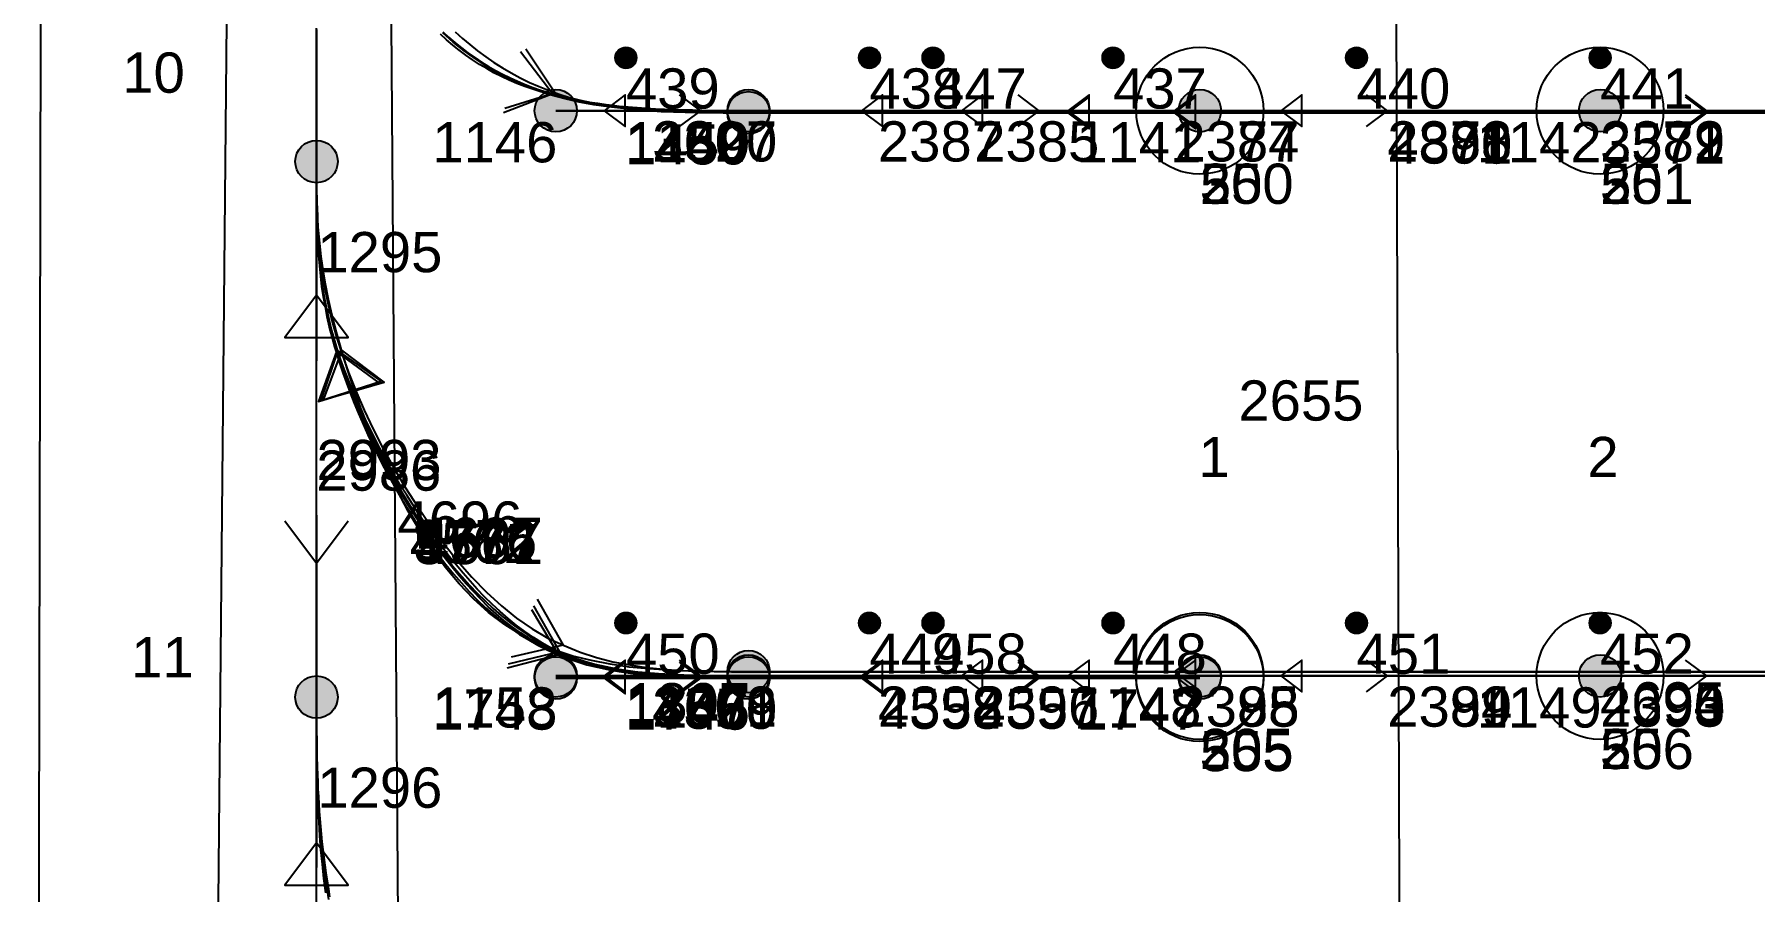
# Model space of a CAD drawing. Header units: millimetres. Extents: x 1508 to 209369, y 3688 to 146097.
# Drawn here: x 153237 to 161360, y 27392 to 31442 of the extents above; entities that cross this region are included whole.
import ezdxf

# ---------------------------------------------------------------- set-up
doc = ezdxf.new("R2010")
doc.units = ezdxf.units.MM
for name, color, linetype, true_color in [('Ndc8_Activity_DuiGao_Erceng', 1, 'Continuous', 0xff0000), ('Ndc8_Activity_DuiGao_ErcengID', 1, 'Continuous', 0xff0000), ('Ndc8_Activity_DuiGao_Sanceng', 1, 'Continuous', 0xff0000), ('Ndc8_Activity_DuiGao_SancengID', 1, 'Continuous', 0xff0000), ('Ndc8_Activity_DuiGao_Yiceng', 1, 'Continuous', 0xff0000), ('Ndc8_Activity_DuiGao_YicengID', 1, 'Continuous', 0xff0000), ('Ndc8_Cluster', 7, 'Continuous', 0x808000), ('Ndc8_Point', 7, 'Continuous', 0x000080), ('Ndc8_PointID', 7, 'Continuous', 0x000080), ('Ndc8_SD2_Bwd_AutoLoadEnabled', 7, 'Continuous', 0x0080c0), ('Ndc8_SD2_Bwd_AutoLoadEnabledID', 7, 'Continuous', 0x0080c0), ('Ndc8_SD2_Bwd_LoadOperation', 5, 'Continuous', 0x0000ff), ('Ndc8_SD2_Bwd_LoadOperationID', 5, 'Continuous', 0x0000ff), ('Ndc8_SD2_Bwd_NoForkAutoAdjust', 5, 'Continuous', 0x0000ff), ('Ndc8_SD2_Bwd_NoForkAutoAdjustID', 5, 'Continuous', 0x0000ff), ('Ndc8_SD2_Forward', 5, 'Continuous', 0x0000ff), ('Ndc8_SD2_ForwardID', 5, 'Continuous', 0x0000ff), ('Ndc8_SD2_Fwd_NoForkAutoAdjust', 5, 'Continuous', 0x0000ff), ('Ndc8_SD2_Fwd_NoForkAutoAdjustID', 5, 'Continuous', 0x0000ff), ('Ndc8_SD2_JiangCha', 5, 'Continuous', 0x0000ff), ('Ndc8_SD2_JiangChaID', 5, 'Continuous', 0x0000ff), ('Ndc8_SD2_Reverse', 5, 'Continuous', 0x0000ff), ('Ndc8_SD2_ReverseID', 5, 'Continuous', 0x0000ff), ('Ndc8_Spot', 1, 'Continuous', 0xff0000), ('Ndc8_SpotID', 1, 'Continuous', 0xff0000), ('Ndc8_Text', 7, 'Continuous', 0x000000)]:
    doc.layers.add(name, color=color, linetype=linetype, true_color=true_color)
doc.styles.add('Ndc8Style', font='arial.ttf', dxfattribs={"height": 0.2})

msp = doc.modelspace()

# ---------------------------------------------------------------- hatches: boundary and pattern name
at = {"layer": 'Ndc8_Point'}
h = msp.add_hatch(color=256, dxfattribs=at)
edge = h.paths.add_edge_path(flags=0)
edge.add_arc((155699, 31081), 100, 0, 360)
h = msp.add_hatch(color=256, dxfattribs=at)
edge = h.paths.add_edge_path(flags=0)
edge.add_arc((156609, 31081), 100, 0, 360)
h = msp.add_hatch(color=256, dxfattribs=at)
edge = h.paths.add_edge_path(flags=0)
edge.add_arc((156609, 31071), 100, 0, 360)
h = msp.add_hatch(color=256, dxfattribs=at)
edge = h.paths.add_edge_path(flags=0)
edge.add_arc((158740, 31081), 100, 0, 360)
h = msp.add_hatch(color=256, dxfattribs=at)
edge = h.paths.add_edge_path(flags=0)
edge.add_arc((160630, 31081), 100, 0, 360)
h = msp.add_hatch(color=256, dxfattribs=at)
edge = h.paths.add_edge_path(flags=0)
edge.add_arc((154569, 30841), 100, 0, 360)
h = msp.add_hatch(color=256, dxfattribs=at)
edge = h.paths.add_edge_path(flags=0)
edge.add_arc((155699, 28411), 100, 0, 360)
h = msp.add_hatch(color=256, dxfattribs=at)
edge = h.paths.add_edge_path(flags=0)
edge.add_arc((156609, 28431), 100, 0, 360)
h = msp.add_hatch(color=256, dxfattribs=at)
edge = h.paths.add_edge_path(flags=0)
edge.add_arc((156609, 28411), 100, 0, 360)
h = msp.add_hatch(color=256, dxfattribs=at)
edge = h.paths.add_edge_path(flags=0)
edge.add_arc((158740, 28411), 100, 0, 360)
h = msp.add_hatch(color=256, dxfattribs=at)
edge = h.paths.add_edge_path(flags=0)
edge.add_arc((160630, 28411), 100, 0, 360)
h = msp.add_hatch(color=256, dxfattribs=at)
edge = h.paths.add_edge_path(flags=0)
edge.add_arc((155699, 28401), 100, 0, 360)
h = msp.add_hatch(color=256, dxfattribs=at)
edge = h.paths.add_edge_path(flags=0)
edge.add_arc((156609, 28401), 100, 0, 360)
h = msp.add_hatch(color=256, dxfattribs=at)
edge = h.paths.add_edge_path(flags=0)
edge.add_arc((158740, 28401), 100, 0, 360)
h = msp.add_hatch(color=256, dxfattribs=at)
edge = h.paths.add_edge_path(flags=0)
edge.add_arc((154569, 28311), 100, 0, 360)
at = {"layer": 'Ndc8_Spot'}
h = msp.add_hatch(color=256, dxfattribs=at)
edge = h.paths.add_edge_path(flags=0)
edge.add_arc((156030, 31331), 50, 0, 360)
h = msp.add_hatch(color=256, dxfattribs=at)
edge = h.paths.add_edge_path(flags=0)
edge.add_arc((157180, 31331), 50, 0, 360)
h = msp.add_hatch(color=256, dxfattribs=at)
edge = h.paths.add_edge_path(flags=0)
edge.add_arc((157480, 31331), 50, 0, 360)
h = msp.add_hatch(color=256, dxfattribs=at)
edge = h.paths.add_edge_path(flags=0)
edge.add_arc((158330, 31331), 50, 0, 360)
h = msp.add_hatch(color=256, dxfattribs=at)
edge = h.paths.add_edge_path(flags=0)
edge.add_arc((159480, 31331), 50, 0, 360)
h = msp.add_hatch(color=256, dxfattribs=at)
edge = h.paths.add_edge_path(flags=0)
edge.add_arc((160630, 31331), 50, 0, 360)
h = msp.add_hatch(color=256, dxfattribs=at)
edge = h.paths.add_edge_path(flags=0)
edge.add_arc((156030, 28661), 50, 0, 360)
h = msp.add_hatch(color=256, dxfattribs=at)
edge = h.paths.add_edge_path(flags=0)
edge.add_arc((157180, 28661), 50, 0, 360)
h = msp.add_hatch(color=256, dxfattribs=at)
edge = h.paths.add_edge_path(flags=0)
edge.add_arc((157480, 28661), 50, 0, 360)
h = msp.add_hatch(color=256, dxfattribs=at)
edge = h.paths.add_edge_path(flags=0)
edge.add_arc((158330, 28661), 50, 0, 360)
h = msp.add_hatch(color=256, dxfattribs=at)
edge = h.paths.add_edge_path(flags=0)
edge.add_arc((159480, 28661), 50, 0, 360)
h = msp.add_hatch(color=256, dxfattribs=at)
edge = h.paths.add_edge_path(flags=0)
edge.add_arc((160630, 28661), 50, 0, 360)

# ---------------------------------------------------------------- linework, layer by layer
at = {"layer": 'Ndc8_Activity_DuiGao_Erceng'}
for centre in [(158740, 31081), (160630, 31081), (158740, 28401), (160630, 28411)]:
    msp.add_circle(centre, 300, dxfattribs=at)
at = {"layer": 'Ndc8_Activity_DuiGao_Sanceng'}
for centre in [(158740, 31081), (160630, 31081), (158740, 28401), (160630, 28411)]:
    msp.add_circle(centre, 300, dxfattribs=at)
at = {"layer": 'Ndc8_Activity_DuiGao_Yiceng'}
for centre in [(158740, 31081), (160630, 31081), (158740, 28411), (160630, 28411)]:
    msp.add_circle(centre, 300, dxfattribs=at)
at = {"layer": 'Ndc8_Cluster'}
for points in [[(153314, 55621), (153237, 17442), (159717, 17319), (159585, 55859), (155453, 55679), (155305, 56105), (158582, 58184), (158534, 58615), (155109, 56833), (154791, 57985), (154262, 57994), (153898, 55663)], [(154394, 57933), (154034, 19868), (155009, 19869), (154742, 55801), (158706, 58354), (158574, 58567), (154811, 56554), (154727, 57932)]]:
    msp.add_lwpolyline(points, close=True, dxfattribs=at)
at = {"layer": 'Ndc8_Point'}
for centre in [(155699, 31081), (156609, 31081), (156609, 31071), (158740, 31081), (160630, 31081), (154569, 30841), (155699, 28411), (156609, 28431), (156609, 28411), (158740, 28411), (160630, 28411), (155699, 28401), (156609, 28401), (158740, 28401), (154569, 28311)]:
    msp.add_circle(centre, 100, dxfattribs=at)
at = {"layer": 'Ndc8_SD2_Bwd_AutoLoadEnabled'}
for points in [[(155165, 31454), (155193, 31428), (155223, 31403), (155253, 31378), (155284, 31355), (155316, 31332), (155348, 31311), (155381, 31290), (155414, 31271), (155448, 31253), (155483, 31236), (155483, 31236), (155518, 31220), (155554, 31205), (155590, 31191), (155627, 31178), (155665, 31167), (155702, 31156), (155740, 31146), (155779, 31137), (155818, 31129), (155857, 31122), (155897, 31116), (155937, 31110), (155978, 31105), (156018, 31100), (156018, 31100), (156059, 31096), (156101, 31093), (156142, 31090), (156184, 31088), (156226, 31086), (156268, 31085), (156310, 31083), (156353, 31083), (156395, 31082), (156438, 31081), (156481, 31081), (156523, 31081), (156566, 31081), (156609, 31081)], [(155224, 31453), (155258, 31422), (155293, 31393), (155330, 31364), (155368, 31336), (155407, 31309), (155447, 31284), (155489, 31260), (155531, 31237), (155575, 31215), (155621, 31195), (155667, 31176), (155715, 31159), (155764, 31144), (155814, 31130), (155814, 31130), (155866, 31119), (155918, 31108), (155972, 31100), (156027, 31093), (156083, 31087), (156139, 31082), (156196, 31078), (156254, 31076), (156312, 31074), (156371, 31072), (156430, 31072), (156490, 31071), (156549, 31071), (156609, 31071)], [(155533, 31360), (155685, 31161), (155452, 31071)], [(155557, 31374), (155696, 31166), (155458, 31091)], [(154569, 30841), (154569, 30794), (154569, 30748), (154569, 30701), (154570, 30655), (154571, 30608), (154572, 30561), (154574, 30515), (154576, 30469), (154579, 30422), (154582, 30376), (154587, 30330), (154592, 30284), (154599, 30238), (154606, 30192), (154606, 30192), (154614, 30146), (154624, 30101), (154635, 30055), (154647, 30010), (154660, 29964), (154674, 29918), (154689, 29872), (154706, 29826), (154723, 29780), (154742, 29733), (154762, 29686), (154783, 29639), (154805, 29591), (154828, 29543), (154828, 29543), (154853, 29494), (154878, 29445), (154905, 29395), (154932, 29346), (154961, 29296), (154991, 29247), (155021, 29198), (155052, 29150), (155084, 29103), (155117, 29056), (155150, 29010), (155185, 28966), (155219, 28922), (155255, 28880), (155255, 28880), (155291, 28840), (155327, 28802), (155365, 28765), (155403, 28730), (155441, 28696), (155481, 28665), (155521, 28635), (155563, 28607), (155605, 28581), (155649, 28557), (155693, 28535), (155739, 28514), (155786, 28496), (155834, 28480), (155834, 28480), (155884, 28467), (155935, 28455), (155987, 28445), (156040, 28436), (156094, 28429), (156149, 28424), (156205, 28420), (156261, 28416), (156319, 28414), (156376, 28413), (156434, 28412), (156492, 28411), (156551, 28411), (156609, 28411)], [(154569, 30841), (154569, 30796), (154569, 30751), (154569, 30706), (154570, 30660), (154571, 30615), (154572, 30570), (154573, 30525), (154575, 30480), (154578, 30435), (154581, 30390), (154585, 30344), (154590, 30299), (154595, 30254), (154602, 30209), (154602, 30209), (154610, 30164), (154618, 30119), (154628, 30073), (154639, 30028), (154651, 29982), (154664, 29936), (154678, 29890), (154693, 29843), (154710, 29795), (154728, 29748), (154747, 29699), (154767, 29650), (154789, 29600), (154812, 29550), (154812, 29550), (154836, 29498), (154862, 29446), (154889, 29394), (154918, 29341), (154947, 29288), (154977, 29236), (155009, 29184), (155041, 29132), (155075, 29082), (155109, 29032), (155144, 28984), (155179, 28938), (155216, 28893), (155253, 28850), (155253, 28850), (155290, 28809), (155328, 28770), (155367, 28733), (155406, 28699), (155446, 28666), (155487, 28636), (155528, 28607), (155571, 28581), (155614, 28556), (155659, 28534), (155704, 28514), (155750, 28495), (155798, 28479), (155846, 28464), (155846, 28464), (155896, 28452), (155946, 28441), (155998, 28432), (156051, 28424), (156104, 28418), (156158, 28413), (156213, 28409), (156269, 28406), (156325, 28404), (156381, 28402), (156438, 28402), (156495, 28401), (156552, 28401), (156609, 28401)], [(154569, 30841), (154569, 30777), (154569, 30713), (154570, 30649), (154573, 30584), (154576, 30518), (154581, 30451), (154588, 30382), (154597, 30312), (154609, 30240), (154624, 30166), (154642, 30090), (154664, 30011), (154690, 29929), (154720, 29845), (154720, 29845), (154755, 29757), (154794, 29667), (154837, 29576), (154884, 29483), (154935, 29391), (154989, 29299), (155047, 29209), (155107, 29121), (155170, 29036), (155235, 28954), (155302, 28878), (155371, 28807), (155442, 28742), (155514, 28684), (155514, 28684), (155588, 28634), (155662, 28590), (155738, 28554), (155814, 28523), (155891, 28498), (155969, 28478), (156048, 28463), (156127, 28451), (156206, 28443), (156286, 28437), (156367, 28433), (156447, 28432), (156528, 28431), (156609, 28431)], [(155611, 28774), (155733, 28556), (155489, 28500)], [(155584, 28725), (155711, 28510), (155469, 28448)], [(155594, 28742), (155717, 28524), (155474, 28467)], [(154569, 28311), (154569, 28278), (154569, 28245), (154569, 28212), (154569, 28179), (154569, 28146), (154570, 28113), (154570, 28080), (154571, 28046), (154571, 28013), (154572, 27979), (154573, 27945), (154575, 27911), (154576, 27876), (154578, 27842), (154578, 27842), (154580, 27806), (154582, 27771), (154585, 27736), (154588, 27700), (154591, 27664), (154595, 27627), (154599, 27591), (154603, 27554), (154608, 27517), (154613, 27480), (154619, 27442), (154625, 27405), (154631, 27367)], [(154569, 28311), (154569, 28280), (154569, 28250), (154569, 28219), (154569, 28189), (154569, 28158), (154569, 28127), (154570, 28096), (154570, 28066), (154571, 28035), (154571, 28004), (154572, 27973), (154573, 27942), (154574, 27910), (154575, 27879), (154575, 27879), (154577, 27847), (154578, 27816), (154580, 27784), (154582, 27752), (154585, 27720), (154587, 27688), (154590, 27655), (154593, 27623), (154597, 27590), (154600, 27558), (154604, 27525), (154609, 27492), (154613, 27458), (154618, 27425), (154618, 27425), (154624, 27391)], [(154569, 28311), (154569, 28256), (154569, 28201), (154569, 28146), (154570, 28091), (154571, 28035), (154572, 27979), (154574, 27922), (154576, 27865), (154579, 27808), (154583, 27750), (154587, 27691), (154592, 27631), (154599, 27570), (154606, 27509), (154606, 27509), (154615, 27446), (154624, 27382)]]:
    msp.add_lwpolyline(points, dxfattribs=at)
at = {"layer": 'Ndc8_SD2_Bwd_LoadOperation'}
for points in [[(157880, 31156), (157980, 31081), (157880, 31006)], [(159525, 31156), (159625, 31081), (159525, 31006)], [(161032, 31156), (161132, 31081), (161032, 31006)], [(161032, 31146), (161132, 31071), (161032, 30996)], [(155699, 31081), (158740, 31081)], [(156609, 31081), (160630, 31081)], [(156609, 31081), (162640, 31081)], [(156609, 31081), (164650, 31081)], [(156609, 31081), (166660, 31081)], [(156609, 31071), (164650, 31071)], [(156609, 31071), (162640, 31071)], [(156609, 28431), (164650, 28431)], [(157880, 28486), (157980, 28411), (157880, 28336)], [(157880, 28476), (157980, 28401), (157880, 28326)], [(159525, 28486), (159625, 28411), (159525, 28336)], [(161032, 28486), (161132, 28411), (161032, 28336)], [(155699, 28411), (158740, 28411)], [(155699, 28401), (158740, 28401)], [(156609, 28411), (160630, 28411)], [(156609, 28411), (162640, 28411)], [(156609, 28411), (164650, 28411)], [(156609, 28411), (166660, 28411)]]:
    msp.add_lwpolyline(points, dxfattribs=at)
at = {"layer": 'Ndc8_SD2_Bwd_NoForkAutoAdjust'}
for points in [[(156282, 31156), (156382, 31081), (156282, 31006)], [(155699, 31081), (156609, 31081)], [(156282, 28486), (156382, 28411), (156282, 28336)], [(156282, 28476), (156382, 28401), (156282, 28326)], [(155699, 28411), (156609, 28411)], [(155699, 28401), (156609, 28401)]]:
    msp.add_lwpolyline(points, dxfattribs=at)
at = {"layer": 'Ndc8_SD2_Forward'}
for points in [[(154569, 30841), (154569, 30904), (154569, 30967), (154569, 31030), (154569, 31093), (154569, 31156), (154569, 31219), (154569, 31282), (154569, 31345), (154569, 31408), (154569, 31471)], [(154569, 28311), (154569, 28371), (154569, 28431), (154569, 28492), (154569, 28552), (154569, 28612), (154569, 28672), (154569, 28733), (154569, 28793), (154569, 28853), (154569, 28913), (154569, 28973), (154569, 29034), (154569, 29094), (154569, 29154), (154569, 29154), (154569, 29214), (154569, 29275), (154569, 29335), (154569, 29395), (154569, 29455), (154569, 29516), (154569, 29576), (154569, 29636), (154569, 29697), (154569, 29757), (154569, 29817), (154569, 29877), (154569, 29938), (154569, 29998), (154569, 29998), (154569, 30058), (154569, 30118), (154569, 30179), (154569, 30239), (154569, 30299), (154569, 30359), (154569, 30419), (154569, 30480), (154569, 30540), (154569, 30600), (154569, 30660), (154569, 30721), (154569, 30781), (154569, 30841)], [(154569, 30209), (154419, 30009), (154719, 30009), (154569, 30209)], [(154569, 27342), (154569, 27409), (154569, 27409), (154569, 27476), (154569, 27542), (154569, 27608), (154569, 27673), (154569, 27738), (154569, 27802), (154569, 27866), (154569, 27930), (154569, 27994), (154569, 28058), (154569, 28121), (154569, 28185), (154569, 28248), (154569, 28311)], [(154569, 27622), (154419, 27422), (154719, 27422), (154569, 27622)]]:
    msp.add_lwpolyline(points, dxfattribs=at)
at = {"layer": 'Ndc8_SD2_Fwd_NoForkAutoAdjust'}
for points in [[(155927, 31081), (156027, 31006), (156027, 31156), (155927, 31081)], [(157142, 31081), (157242, 31006), (157242, 31156), (157142, 31081)], [(157614, 31081), (157714, 31006), (157714, 31156), (157614, 31081)], [(158117, 31081), (158217, 31006), (158217, 31156), (158117, 31081)], [(158117, 31071), (158217, 30996), (158217, 31146), (158117, 31071)], [(158619, 31081), (158719, 31006), (158719, 31156), (158619, 31081)], [(158619, 31071), (158719, 30996), (158719, 31146), (158619, 31071)], [(159122, 31081), (159222, 31006), (159222, 31156), (159122, 31081)], [(156609, 31081), (155699, 31081)], [(166660, 31081), (156609, 31081)], [(164650, 31081), (156609, 31081)], [(162640, 31081), (156609, 31081)], [(160630, 31081), (156609, 31081)], [(158740, 31081), (156609, 31081)], [(164650, 31071), (156609, 31071)], [(162640, 31071), (156609, 31071)], [(155927, 28411), (156027, 28336), (156027, 28486), (155927, 28411)], [(155927, 28401), (156027, 28326), (156027, 28476), (155927, 28401)], [(164650, 28431), (156609, 28431)], [(157142, 28411), (157242, 28336), (157242, 28486), (157142, 28411)], [(157142, 28401), (157242, 28326), (157242, 28476), (157142, 28401)], [(157614, 28411), (157714, 28336), (157714, 28486), (157614, 28411)], [(158117, 28411), (158217, 28336), (158217, 28486), (158117, 28411)], [(158619, 28431), (158719, 28356), (158719, 28506), (158619, 28431)], [(158619, 28411), (158719, 28336), (158719, 28486), (158619, 28411)], [(159122, 28411), (159222, 28336), (159222, 28486), (159122, 28411)], [(156609, 28411), (155699, 28411)], [(156609, 28401), (155699, 28401)], [(166660, 28411), (156609, 28411)], [(164650, 28411), (156609, 28411)], [(162640, 28411), (156609, 28411)], [(160630, 28411), (156609, 28411)], [(158740, 28411), (156609, 28411)], [(158740, 28401), (156609, 28401)]]:
    msp.add_lwpolyline(points, dxfattribs=at)
at = {"layer": 'Ndc8_SD2_JiangCha'}
for points in [[(156609, 31081), (156565, 31081), (156521, 31081), (156476, 31081), (156432, 31081), (156388, 31082), (156344, 31083), (156300, 31084), (156257, 31085), (156213, 31086), (156170, 31088), (156126, 31091), (156083, 31094), (156040, 31097), (155998, 31101), (155998, 31101), (155955, 31106), (155913, 31111), (155871, 31117), (155830, 31124), (155789, 31131), (155748, 31140), (155708, 31149), (155668, 31159), (155629, 31170), (155591, 31183), (155553, 31196), (155515, 31210), (155478, 31226), (155443, 31243), (155443, 31243), (155407, 31260), (155373, 31280), (155339, 31300), (155306, 31321), (155274, 31344), (155243, 31367), (155212, 31391), (155183, 31416), (155154, 31442)], [(156609, 31071), (156534, 31071), (156459, 31071), (156384, 31072), (156310, 31073), (156236, 31076), (156163, 31079), (156090, 31084), (156018, 31091), (155948, 31099), (155878, 31109), (155810, 31122), (155743, 31137), (155677, 31155), (155613, 31176), (155613, 31176), (155551, 31200), (155490, 31227), (155431, 31257), (155375, 31290), (155320, 31326), (155266, 31364), (155215, 31405), (155166, 31449)], [(156609, 28411), (156547, 28411), (156486, 28411), (156424, 28412), (156363, 28413), (156303, 28414), (156243, 28417), (156184, 28420), (156125, 28425), (156068, 28430), (156012, 28438), (155957, 28446), (155904, 28457), (155852, 28469), (155801, 28484), (155801, 28484), (155753, 28501), (155706, 28519), (155660, 28540), (155616, 28563), (155574, 28588), (155533, 28615), (155493, 28643), (155454, 28673), (155417, 28705), (155380, 28738), (155345, 28773), (155310, 28809), (155276, 28846), (155243, 28884), (155243, 28884), (155210, 28924), (155178, 28964), (155146, 29006), (155115, 29048), (155085, 29091), (155056, 29135), (155027, 29179), (154998, 29224), (154971, 29270), (154944, 29315), (154918, 29361), (154893, 29408), (154868, 29454), (154845, 29500), (154845, 29500), (154822, 29547), (154800, 29593), (154778, 29639), (154758, 29686), (154738, 29732), (154720, 29778), (154702, 29825), (154686, 29871), (154671, 29918), (154656, 29965), (154643, 30012), (154631, 30059), (154620, 30107), (154611, 30155), (154611, 30155), (154602, 30202), (154595, 30251), (154589, 30299), (154584, 30348), (154580, 30396), (154577, 30445), (154574, 30495), (154572, 30544), (154571, 30593), (154570, 30643), (154569, 30692), (154569, 30742), (154569, 30791), (154569, 30841)], [(156609, 28401), (156549, 28401), (156489, 28401), (156430, 28402), (156370, 28403), (156311, 28405), (156253, 28407), (156195, 28411), (156139, 28416), (156083, 28422), (156028, 28430), (155974, 28439), (155921, 28451), (155870, 28464), (155820, 28480), (155820, 28480), (155772, 28498), (155725, 28519), (155680, 28541), (155636, 28566), (155594, 28593), (155552, 28621), (155512, 28651), (155474, 28682), (155436, 28715), (155399, 28750), (155363, 28785), (155328, 28821), (155295, 28859), (155261, 28896), (155261, 28896), (155229, 28935), (155197, 28974), (155166, 29014), (155136, 29055), (155106, 29096), (155077, 29137), (155049, 29179), (155022, 29222), (154995, 29265), (154968, 29308), (154942, 29352), (154917, 29397), (154892, 29441), (154868, 29487), (154868, 29487), (154845, 29532), (154822, 29578), (154799, 29624), (154778, 29671), (154757, 29718), (154737, 29765), (154718, 29812), (154700, 29860), (154683, 29908), (154667, 29956), (154652, 30005), (154639, 30053), (154627, 30102), (154616, 30151), (154616, 30151), (154607, 30199), (154599, 30248), (154592, 30297), (154586, 30347), (154581, 30396), (154578, 30445), (154575, 30494), (154573, 30544), (154571, 30593), (154570, 30643), (154569, 30692), (154569, 30742), (154569, 30791), (154569, 30841)], [(156609, 28431), (156514, 28431), (156419, 28432), (156325, 28434), (156231, 28438), (156138, 28444), (156046, 28453), (155956, 28466), (155867, 28483), (155780, 28505), (155695, 28533), (155613, 28567), (155533, 28607), (155455, 28655), (155381, 28711), (155381, 28711), (155310, 28775), (155242, 28846), (155177, 28925), (155115, 29009), (155057, 29097), (155002, 29190), (154951, 29285), (154903, 29382), (154858, 29481), (154817, 29579), (154779, 29676), (154745, 29771), (154714, 29863), (154687, 29951), (154687, 29951), (154663, 30035), (154643, 30114), (154626, 30189), (154612, 30261), (154600, 30329), (154591, 30393), (154584, 30455), (154578, 30515), (154574, 30572), (154572, 30628), (154570, 30683), (154569, 30736), (154569, 30789), (154569, 30841)], [(154663, 29943), (154578, 29708), (154865, 29795), (154663, 29943)], [(154670, 29948), (154589, 29712), (154874, 29804), (154670, 29948)], [(154688, 29949), (154601, 29715), (154888, 29799), (154688, 29949)], [(154628, 27355), (154617, 27425), (154617, 27425), (154608, 27493), (154599, 27560), (154592, 27627), (154587, 27692), (154582, 27756), (154578, 27820), (154575, 27883), (154573, 27945), (154571, 28007), (154570, 28068), (154569, 28129), (154569, 28190), (154569, 28250), (154569, 28311)], [(154613, 27386), (154604, 27454), (154597, 27522), (154590, 27589), (154585, 27655), (154581, 27722), (154577, 27788), (154575, 27854), (154572, 27920), (154571, 27985), (154570, 28050), (154569, 28116), (154569, 28181), (154569, 28246), (154569, 28311)], [(154623, 27382), (154613, 27446), (154605, 27509), (154605, 27509), (154598, 27570), (154592, 27631), (154586, 27691), (154582, 27750), (154579, 27808), (154576, 27865), (154574, 27922), (154572, 27979), (154571, 28035), (154570, 28091), (154569, 28146), (154569, 28201), (154569, 28256), (154569, 28311)]]:
    msp.add_lwpolyline(points, dxfattribs=at)
at = {"layer": 'Ndc8_SD2_Reverse'}
for points in [[(154569, 31465), (154569, 31415), (154569, 31367), (154569, 31367), (154569, 31321), (154569, 31277), (154569, 31235), (154569, 31194), (154569, 31154), (154569, 31116), (154569, 31079), (154569, 31043), (154569, 31008), (154569, 30974), (154569, 30940), (154569, 30907), (154569, 30874), (154569, 30841)], [(154569, 30841), (154569, 30806), (154569, 30772), (154569, 30736), (154569, 30701), (154569, 30665), (154569, 30628), (154569, 30591), (154569, 30553), (154569, 30513), (154569, 30473), (154569, 30431), (154569, 30387), (154569, 30342), (154569, 30296), (154569, 30296), (154569, 30247), (154569, 30197), (154569, 30145), (154569, 30092), (154569, 30038), (154569, 29983), (154569, 29927), (154568, 29870), (154568, 29813), (154568, 29756), (154568, 29698), (154568, 29641), (154568, 29583), (154568, 29526), (154568, 29526), (154568, 29470), (154568, 29414), (154568, 29358), (154568, 29304), (154568, 29250), (154568, 29197), (154569, 29145), (154569, 29094), (154569, 29044), (154569, 28996), (154569, 28948), (154569, 28902), (154569, 28857), (154569, 28813), (154569, 28813), (154569, 28771), (154569, 28731), (154569, 28691), (154569, 28653), (154569, 28616), (154569, 28579), (154569, 28544), (154569, 28509), (154569, 28475), (154569, 28442), (154569, 28409), (154569, 28376), (154569, 28343), (154569, 28311)], [(154719, 29142), (154569, 28942), (154419, 29142)], [(154569, 28311), (154569, 28280), (154569, 28248), (154569, 28216), (154569, 28184), (154569, 28152), (154569, 28118), (154569, 28084), (154569, 28049), (154569, 28013), (154569, 27976), (154569, 27938), (154569, 27898), (154569, 27857), (154569, 27814), (154569, 27814), (154569, 27770), (154569, 27724), (154569, 27676), (154569, 27628), (154569, 27579), (154569, 27529), (154568, 27479), (154568, 27429), (154568, 27379)]]:
    msp.add_lwpolyline(points, dxfattribs=at)
at = {"layer": 'Ndc8_Spot'}
for centre in [(156030, 31331), (157180, 31331), (157480, 31331), (158330, 31331), (159480, 31331), (160630, 31331), (156030, 28661), (157180, 28661), (157480, 28661), (158330, 28661), (159480, 28661), (160630, 28661)]:
    msp.add_circle(centre, 50, dxfattribs=at)

# ---------------------------------------------------------------- texts
at = {"layer": 'Ndc8_Activity_DuiGao_ErcengID', "style": 'Ndc8Style'}
for s, p in [('350', (158740, 30641)), ('351', (160630, 30641)), ('355', (158740, 27961)), ('356', (160630, 27971))]:
    msp.add_text(s, height=190, dxfattribs=at).set_placement(p)
at = {"layer": 'Ndc8_Activity_DuiGao_SancengID', "style": 'Ndc8Style'}
for s, p in [('500', (158740, 30641)), ('501', (160630, 30641)), ('505', (158740, 27961)), ('506', (160630, 27971))]:
    msp.add_text(s, height=190, dxfattribs=at).set_placement(p)
at = {"layer": 'Ndc8_Activity_DuiGao_YicengID', "style": 'Ndc8Style'}
for s, p in [('200', (158740, 30641)), ('201', (160630, 30641)), ('205', (158740, 27971)), ('206', (160630, 27971))]:
    msp.add_text(s, height=190, dxfattribs=at).set_placement(p)
at = {"layer": 'Ndc8_PointID', "style": 'Ndc8Style'}
for s, p in [('1146', (155116, 30837)), ('1140', (156026, 30837)), ('1142', (160047, 30837)), ('1459', (156026, 30827)), ('1141', (158157, 30837)), ('1295', (154573, 30318)), ('1153', (155116, 28167)), ('1748', (155116, 28157)), ('1807', (156026, 28187)), ('1147', (156026, 28167)), ('1746', (156026, 28157)), ('1148', (158157, 28167)), ('1149', (160047, 28167)), ('1747', (158157, 28157)), ('1296', (154573, 27788))]:
    msp.add_text(s, height=190, dxfattribs=at).set_placement(p)
at = {"layer": 'Ndc8_SD2_Bwd_AutoLoadEnabledID', "style": 'Ndc8Style'}
for s, p in [('4697', (155047, 28969)), ('4562', (155009, 28944)), ('3776', (155021, 28958))]:
    msp.add_text(s, height=190, dxfattribs=at).set_placement(p)
at = {"layer": 'Ndc8_SD2_Bwd_LoadOperationID', "style": 'Ndc8Style'}
for s, p in [('2387', (157220, 30841)), ('2377', (158620, 30841)), ('2378', (159625, 30841)), ('2379', (160630, 30841)), ('4890', (159625, 30831)), ('3571', (160630, 30831)), ('4558', (157220, 28161)), ('2398', (157220, 28171)), ('2388', (158620, 28171)), ('2389', (159625, 28171)), ('4694', (160630, 28191)), ('2390', (160630, 28171))]:
    msp.add_text(s, height=190, dxfattribs=at).set_placement(p)
at = {"layer": 'Ndc8_SD2_Bwd_NoForkAutoAdjustID', "style": 'Ndc8Style'}
for s, p in [('3307', (156154, 30841)), ('4560', (156154, 28161)), ('3308', (156154, 28171))]:
    msp.add_text(s, height=190, dxfattribs=at).set_placement(p)
at = {"layer": 'Ndc8_SD2_ForwardID', "style": 'Ndc8Style'}
msp.add_text('2993', height=190, dxfattribs=at).set_placement((154569, 29336))
at = {"layer": 'Ndc8_SD2_Fwd_NoForkAutoAdjustID', "style": 'Ndc8Style'}
for s, p in [('2620', (156154, 30841)), ('2385', (157675, 30841)), ('2384', (158620, 30841)), ('2383', (159625, 30841)), ('2382', (160630, 30841)), ('4891', (159625, 30831)), ('3572', (160630, 30831)), ('4559', (156154, 28161)), ('2621', (156154, 28171)), ('4557', (157675, 28161)), ('2396', (157675, 28171)), ('2395', (158620, 28171)), ('2394', (159625, 28171)), ('4695', (160630, 28191)), ('2393', (160630, 28171))]:
    msp.add_text(s, height=190, dxfattribs=at).set_placement(p)
at = {"layer": 'Ndc8_SD2_JiangChaID', "style": 'Ndc8Style'}
for s, p in [('4696', (154951, 29045)), ('3777', (155027, 28939)), ('4561', (155049, 28939))]:
    msp.add_text(s, height=190, dxfattribs=at).set_placement(p)
at = {"layer": 'Ndc8_SD2_ReverseID', "style": 'Ndc8Style'}
msp.add_text('2986', height=190, dxfattribs=at).set_placement((154568, 29286))
at = {"layer": 'Ndc8_SpotID', "style": 'Ndc8Style'}
for s, p in [('439', (156030, 31091)), ('438', (157180, 31091)), ('447', (157480, 31091)), ('437', (158330, 31091)), ('440', (159480, 31091)), ('441', (160630, 31091)), ('450', (156030, 28421)), ('449', (157180, 28421)), ('458', (157480, 28421)), ('448', (158330, 28421)), ('451', (159480, 28421)), ('452', (160630, 28421))]:
    msp.add_text(s, height=190, dxfattribs=at).set_placement(p)
at = {"layer": 'Ndc8_Text', "char_height": 190, "attachment_point": 1, "style": 'Ndc8Style'}
for s, insert, width in [('10', (153652, 31356), 644), ('2655', (158922, 29807), 1288), ('1', (158734, 29540), 322), ('2', (160570, 29540), 322), ('11', (153694, 28594), 644)]:
    msp.add_mtext(s, dxfattribs=dict(at, insert=insert, width=width))

doc.saveas('drawing.dxf')
